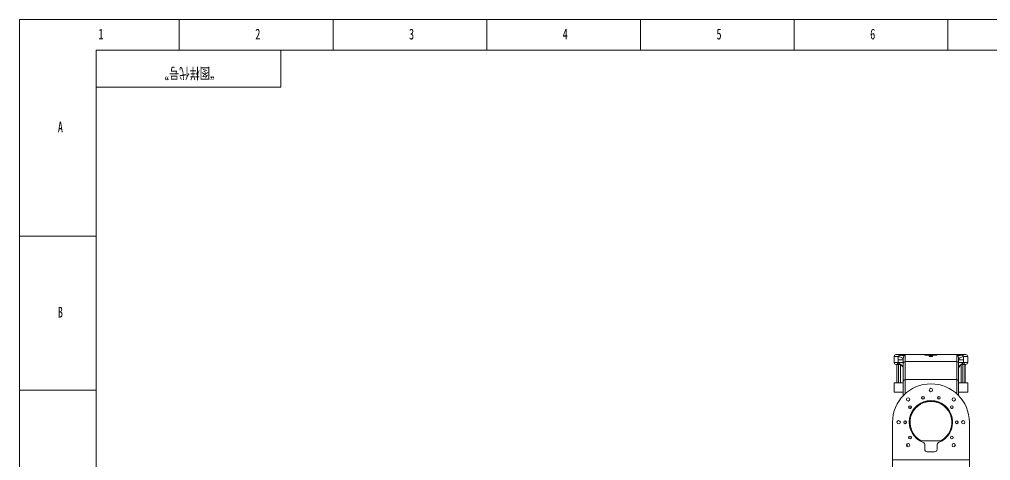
# Model space of a CAD drawing. Header units: millimetres. Extents: x 0 to 1189, y 0 to 841.
# Drawn here: x 0 to 315.9, y 697.6 to 841 of the extents above; entities that cross this region are included whole.
import ezdxf

# ---------------------------------------------------------------- set-up
doc = ezdxf.new("R2010")
doc.units = ezdxf.units.MM
doc.layers.get('0').update_dxf_attribs({"lineweight": 18})
for name, color, linetype, lineweight in [('10', 7, 'Continuous', 18), ('5', 7, 'Continuous', 18), ('SLD-0', 7, 'Continuous', 18)]:
    doc.layers.add(name, color=color, linetype=linetype, lineweight=lineweight)
doc.styles.add('SLDTEXTSTYLE0', font='', dxfattribs={"width": 0.7})
doc.styles.add('SLDTEXTSTYLE5', font='', dxfattribs={"width": 0.7})
doc.styles.get('SLDTEXTSTYLE0').set_extended_font_data('宋体')
doc.styles.get('SLDTEXTSTYLE5').set_extended_font_data('宋体')

msp = doc.modelspace()

# ---------------------------------------------------------------- linework, layer by layer
at = {"color": 7, "linetype": 'Continuous', "lineweight": 15}
for p, q in [((284.4824, 731.4061), (284.4824, 729.4061)), ((285.0824, 732.0061), (287.079, 732.0061)), ((285.8358, 730.336), (285.8515, 731.4061)), ((285.8358, 730.336), (287.4824, 730.336)), ((285.8358, 729.4061), (285.8358, 730.336)), ((287.079, 732.0061), (288.0824, 731.9557)), ((287.079, 732.0061), (292.6966, 732.0061)), ((287.4838, 730.4779), (287.4824, 730.336)), ((287.4824, 729.2089), (287.4824, 730.336)), ((288.0824, 731.9557), (288.0824, 729.7285)), ((288.0824, 729.7285), (288.0824, 723.8929)), ((304.8824, 729.7285), (288.0824, 729.7285)), ((293.0682, 732.0061), (294.4299, 732.0061)), ((294.419, 732.0061), (298.5349, 732.0061)), ((294.4299, 732.0061), (294.4824, 732.0031)), ((294.4824, 732.0031), (294.4824, 731.9348)), ((295.4824, 731.813), (297.4824, 731.813)), ((298.4824, 732.0031), (298.5349, 732.0061)), ((298.4824, 731.9348), (298.4824, 732.0031)), ((298.5349, 732.0061), (299.8966, 732.0061)), ((300.2682, 732.0061), (305.8858, 732.0061)), ((304.8824, 731.9557), (305.8858, 732.0061)), ((304.8824, 729.7285), (304.8824, 731.9557)), ((304.8824, 723.8929), (304.8824, 729.7285)), ((305.4824, 730.336), (305.4811, 730.4779)), ((305.4824, 730.336), (305.4824, 729.2089)), ((305.4824, 730.336), (307.129, 730.336)), ((305.8858, 732.0061), (307.8824, 732.0061)), ((307.1134, 731.4061), (307.129, 730.336)), ((307.129, 730.336), (307.129, 729.4061)), ((308.4824, 729.4061), (308.4824, 731.4061)), ((286.0925, 728.8061), (285.0824, 728.8061)), ((285.3367, 722.8061), (285.3367, 728.8061)), ((285.8358, 729.4061), (287.4824, 729.4061)), ((285.8935, 722.8061), (285.8935, 728.8061)), ((286.5393, 722.8061), (286.5393, 728.733)), ((286.6282, 722.8061), (286.6282, 728.69)), ((287.4824, 723.3732), (287.4824, 729.2089)), ((305.4824, 729.4061), (307.129, 729.4061)), ((305.4824, 729.2089), (305.4824, 723.3732)), ((306.3397, 722.8061), (306.3397, 728.8061)), ((307.8824, 728.8061), (306.8672, 728.8061)), ((306.9013, 722.8061), (306.9013, 728.8061)), ((307.544, 722.8061), (307.544, 728.8061)), ((307.6251, 722.8061), (307.6251, 728.8061)), ((287.4824, 718.6808), (287.4824, 723.3732)), ((288.0824, 723.8929), (304.8824, 723.8929)), ((305.4824, 723.3732), (305.4824, 718.6808)), ((284.4824, 722.8061), (284.4824, 719.8061)), ((287.4824, 722.8061), (284.4824, 722.8061)), ((308.4824, 722.8061), (305.4824, 722.8061)), ((308.4824, 719.8061), (308.4824, 722.8061)), ((287.4824, 719.8061), (284.4824, 719.8061)), ((308.4824, 719.8061), (305.4824, 719.8061)), ((283.9824, 697.8061), (283.9824, 710.0061)), ((308.9824, 710.0061), (308.9824, 697.8061)), ((293.2824, 704.0061), (299.6824, 704.0061)), ((294.4824, 702.6725), (294.4824, 701.2061)), ((298.4824, 701.2061), (298.4824, 702.6725)), ((295.2824, 700.4061), (297.6824, 700.4061)), ((283.9824, 697.8061), (308.9824, 697.8061)), ((283.9824, 695.0061), (283.9824, 697.8061)), ((308.9824, 697.8061), (308.9824, 695.0061))]:
    msp.add_line(p, q, dxfattribs=at)
at = {"color": 8, "linetype": 'Continuous', "lineweight": 15}
for p, q in [((285.8515, 731.4061), (284.4824, 731.4061)), ((308.4824, 731.4061), (307.1134, 731.4061)), ((284.4824, 729.4061), (285.8358, 729.4061)), ((307.129, 729.4061), (308.4824, 729.4061)), ((288.0824, 723.8929), (288.0824, 719.263)), ((304.8824, 719.263), (304.8824, 723.8929)), ((288.7078, 703.0058), (288.7078, 702.1572)), ((304.257, 702.1572), (304.257, 703.0058))]:
    msp.add_line(p, q, dxfattribs=at)
at = {"color": 7, "linetype": 'Continuous', "lineweight": 15}
for points in [[(285.8515, 731.4061), (286.2179, 731.2859), (286.5398, 731.1661), (286.8159, 731.0471), (287.0454, 730.9293), (287.2274, 730.8131), (287.3615, 730.6988), (287.447, 730.587), (287.4838, 730.4779)], [(305.4811, 730.4779), (305.5178, 730.587), (305.6034, 730.6988), (305.7374, 730.8131), (305.9195, 730.9293), (306.149, 731.0471), (306.4251, 731.1661), (306.7469, 731.2859), (307.1134, 731.4061)], [(285.7946, 729.3333), (286.1842, 729.1263), (286.5248, 728.9135), (286.8151, 728.6957), (287.0542, 728.4738), (287.241, 728.2485), (287.375, 728.0207), (287.4555, 727.7911), (287.4824, 727.5608)], [(305.4824, 727.5608), (305.5093, 727.7911), (305.5899, 728.0207), (305.7238, 728.2485), (305.9107, 728.4738), (306.1497, 728.6957), (306.4401, 728.9135), (306.7807, 729.1263), (307.1703, 729.3333)]]:
    msp.add_lwpolyline(points, dxfattribs=at)
for centre, radius in [((296.4824, 720.5061), 0.55), ((289.0578, 717.4307), 0.55), ((293.8867, 717.995), 0.45), ((293.8867, 717.995), 0.4), ((299.0782, 717.995), 0.45), ((299.0782, 717.995), 0.4), ((303.907, 717.4307), 0.55), ((289.6867, 714.9435), 0.45), ((289.6867, 714.9435), 0.4), ((303.2782, 714.9435), 0.45), ((303.2782, 714.9435), 0.4), ((285.9824, 710.0061), 0.55), ((288.0824, 710.0061), 0.45), ((288.0824, 710.0061), 0.4), ((304.8824, 710.0061), 0.45), ((304.8824, 710.0061), 0.4), ((306.9824, 710.0061), 0.55), ((289.6867, 705.0687), 0.45), ((289.6867, 705.0687), 0.4), ((303.2782, 705.0687), 0.45), ((303.2782, 705.0687), 0.4), ((289.0578, 702.5815), 0.55), ((303.907, 702.5815), 0.55)]:
    msp.add_circle(centre, radius, dxfattribs=at)
for centre, radius, start, end in [((285.0824, 731.4061), 0.6, 90, 180), ((287.0858, 731.5608), 0.4454, 90.870578, 135.584038), ((287.9291, 734.0586), 2.4755, 242.018829, 265.419741), ((288.0449, 729.1656), 0.5642, 86.18838, 175.597944), ((304.9199, 729.1656), 0.5642, 4.402056, 93.81162), ((305.0357, 734.0586), 2.4755, 274.580145, 297.981189), ((305.879, 731.5608), 0.4454, 44.415966, 89.129219), ((307.8824, 731.4061), 0.6, 0, 90), ((285.0824, 729.4061), 0.6, 180, 270), ((307.8824, 729.4061), 0.6, 270, 0), ((288.0449, 723.3299), 0.5642, 86.18838, 175.597944), ((304.9199, 723.3299), 0.5642, 4.402056, 93.81162), ((296.4824, 710.0061), 12.5, 0, 180), ((296.4824, 710.0061), 7.05, 290.896927, 249.103073), ((296.4824, 710.0061), 7, 301.002719, 238.997281), ((296.4824, 710.0061), 6.8, 298.072487, 241.927513), ((293.6824, 702.6725), 0.8, 0, 69.103073), ((299.2824, 702.6725), 0.8, 110.896927, 180), ((295.2824, 701.2061), 0.8, 180, 270), ((297.6824, 701.2061), 0.8, 270, 0)]:
    msp.add_arc(centre, radius, start, end, dxfattribs=at)
for points, knots in [([(285.8515, 731.4061), (285.8804, 731.4395), (285.9827, 731.5579), (286.2423, 731.7164), (286.5344, 731.8197), (286.7204, 731.8618), (286.7677, 731.8725)], [0, 0, 0, 0, 0.13946436, 0.49406775, 0.90717533, 1.04764427, 1.04764427, 1.04764427, 1.04764427]), ([(286.7677, 731.8725), (286.9345, 731.905), (287.2076, 731.9581), (287.6456, 731.9735), (287.9168, 731.9657), (288.0774, 731.956), (288.0824, 731.9557)], [0, 0, 0, 0, 0.51824021, 0.84852144, 1.30733686, 1.3221151, 1.3221151, 1.3221151, 1.3221151]), ([(287.7314, 731.591), (287.6746, 731.4649), (287.5659, 731.2239), (287.4987, 730.8175), (287.4875, 730.563), (287.4838, 730.4779)], [0, 0, 0, 0, 0.48573449, 0.92792259, 1.1499671, 1.1499671, 1.1499671, 1.1499671]), ([(288.0824, 731.9557), (288.0813, 731.9552), (288.0665, 731.9487), (288.0373, 731.9338), (287.9733, 731.8923), (287.8671, 731.8026), (287.7821, 731.6701), (287.7314, 731.591)], [0, 0, 0, 0, 0.005083629, 0.06788815, 0.130646858, 0.285437022, 0.514177478, 0.514177478, 0.514177478, 0.514177478]), ([(292.6966, 732.0061), (292.7222, 732.0061), (292.7735, 732.0061), (292.8682, 732.0059), (292.9629, 732.006), (293.0295, 732.0061), (293.0609, 732.0061), (293.0682, 732.0061)], [0, 0, 0, 0, 0.086365637, 0.172728889, 0.259095257, 0.345458979, 0.371578505, 0.371578505, 0.371578505, 0.371578505]), ([(294.4824, 731.9348), (294.4936, 731.9238), (294.516, 731.9016), (294.6898, 731.8645), (294.9456, 731.8332), (295.2268, 731.8155), (295.4109, 731.8137), (295.4824, 731.813)], [0, 0, 0, 0, 0.21957501, 0.43913115, 0.65893612, 0.87755083, 1.01627197, 1.01627197, 1.01627197, 1.01627197]), ([(296.7944, 731.3975), (296.834, 731.4063), (296.9214, 731.4258), (297.0079, 731.467), (297.0435, 731.5139), (297.0129, 731.5596), (296.9191, 731.5982), (296.7745, 731.6258), (296.6199, 731.6387), (296.4597, 731.6422), (296.2999, 731.6366), (296.1378, 731.6177), (296.0128, 731.5877), (295.9384, 731.5482), (295.9241, 731.5023), (295.9751, 731.4552), (296.0677, 731.4192), (296.1446, 731.4029), (296.1704, 731.3975)], [0, 0, 0, 0, 0.09417949, 0.20831739, 0.32602623, 0.4454556, 0.56410308, 0.68023588, 0.7935021, 0.86251689, 0.9732602, 1.0839706, 1.19562645, 1.30960562, 1.42636181, 1.54532765, 1.66463412, 1.72498477, 1.72498477, 1.72498477, 1.72498477]), ([(296.7944, 731.3975), (296.7432, 731.3895), (296.6466, 731.3745), (296.4743, 731.3683), (296.3098, 731.3752), (296.2142, 731.3905), (296.1704, 731.3975)], [0, 0, 0, 0, 0.166603931, 0.313581049, 0.483409873, 0.627140205, 0.627140205, 0.627140205, 0.627140205]), ([(297.4824, 731.813), (297.594, 731.8147), (297.8171, 731.818), (298.1149, 731.843), (298.3415, 731.8764), (298.4644, 731.9094), (298.4772, 731.9275), (298.4824, 731.9348)], [0, 0, 0, 0, 0.2159473, 0.43184695, 0.64907016, 0.86833277, 1.01707146, 1.01707146, 1.01707146, 1.01707146]), ([(299.8966, 732.0061), (299.9222, 732.0061), (299.9735, 732.0061), (300.0682, 732.0059), (300.1629, 732.006), (300.2295, 732.0061), (300.2609, 732.0061), (300.2682, 732.0061)], [0, 0, 0, 0, 0.086365843, 0.172731974, 0.25909583, 0.345459759, 0.371581485, 0.371581485, 0.371581485, 0.371581485]), ([(304.8824, 731.9557), (304.8874, 731.956), (305.0481, 731.9657), (305.3192, 731.9735), (305.7573, 731.9581), (306.0304, 731.905), (306.1972, 731.8725)], [0, 0, 0, 0, 0.01477823, 0.47359366, 0.80387489, 1.3221151, 1.3221151, 1.3221151, 1.3221151]), ([(305.2334, 731.591), (305.1827, 731.6701), (305.0978, 731.8026), (304.9916, 731.8923), (304.9275, 731.9338), (304.8984, 731.9487), (304.8835, 731.9552), (304.8824, 731.9557)], [0, 0, 0, 0, 0.228739623, 0.383529319, 0.446287836, 0.509092167, 0.514175781, 0.514175781, 0.514175781, 0.514175781]), ([(305.4811, 730.4779), (305.4727, 730.6241), (305.4553, 730.9309), (305.3664, 731.3119), (305.2745, 731.5047), (305.2334, 731.591)], [0, 0, 0, 0, 0.38476693, 0.80761948, 1.15028947, 1.15028947, 1.15028947, 1.15028947]), ([(306.1972, 731.8725), (306.3343, 731.8377), (306.5974, 731.7708), (306.9175, 731.6125), (307.057, 731.4655), (307.1134, 731.4061)], [0, 0, 0, 0, 0.4118525, 0.7903274, 1.04714952, 1.04714952, 1.04714952, 1.04714952]), ([(286.1752, 728.8061), (286.156, 728.8062), (286.0821, 728.8067), (285.9822, 728.8115), (285.8687, 728.8309), (285.8028, 728.8489), (285.7452, 728.8737), (285.6999, 728.9023), (285.6592, 728.942), (285.6246, 729.0067), (285.6243, 729.1297), (285.6962, 729.2415), (285.7741, 729.3142), (285.7946, 729.3333)], [0, 0, 0, 0, 0.05347798, 0.20577255, 0.25615256, 0.30690771, 0.34039063, 0.37400375, 0.41345196, 0.47587189, 0.60117096, 0.89556975, 1.00018284, 1.00018284, 1.00018284, 1.00018284]), ([(285.7946, 729.3333), (285.7999, 729.3382), (285.8103, 729.3479), (285.8227, 729.3638), (285.8307, 729.3794), (285.8345, 729.3915), (285.8357, 729.4006), (285.8358, 729.4051), (285.8358, 729.4061)], [0, 0, 0, 0, 0.02789392, 0.0542297419, 0.067495074, 0.0773141462, 0.0841498771, 0.0863014961, 0.0863014961, 0.0863014961, 0.0863014961]), ([(286.2275, 728.8061), (286.212, 728.8061), (286.1945, 728.8061), (286.1771, 728.8061), (286.1752, 728.8061)], [0, 0, 0, 0, 0.0466107656, 0.0523090363, 0.0523090363, 0.0523090363, 0.0523090363]), ([(286.2275, 728.8078), (286.2341, 728.8079), (286.2813, 728.8088), (286.3329, 728.7996), (286.4301, 728.7774), (286.5543, 728.7306), (286.7212, 728.6462), (286.9269, 728.5098), (287.0907, 728.3655), (287.2394, 728.192), (287.347, 728.02), (287.4308, 727.8161), (287.4659, 727.6911), (287.4822, 727.6082), (287.4841, 727.5565), (287.4845, 727.5618), (287.4846, 727.5626)], [0, 0, 0, 0, 0.02792705, 0.20213984, 0.35897813, 0.49687556, 0.62975111, 0.77584933, 0.95884338, 1.15104084, 1.38180431, 1.54116894, 1.64275462, 1.7405197, 1.87800946, 1.90095762, 1.90095762, 1.90095762, 1.90095762]), ([(305.4805, 727.5656), (305.4805, 727.5657), (305.4805, 727.5657), (305.4866, 727.6378), (305.5141, 727.7568), (305.5883, 727.9539), (305.6802, 728.1232), (305.8014, 728.2892), (305.9648, 728.4493), (306.1453, 728.5854), (306.3431, 728.6999), (306.4817, 728.7591), (306.589, 728.7913), (306.6577, 728.8053), (306.7149, 728.8066), (306.7393, 728.8071)], [0, 0, 0, 0, 0.04676903, 0.18124785, 0.33095026, 0.47868586, 0.62478182, 0.85804745, 1.04650406, 1.19775371, 1.33701713, 1.47732452, 1.61638301, 1.77701559, 1.89668465, 1.89668465, 1.89668465, 1.89668465]), ([(306.7896, 728.8061), (306.7877, 728.8061), (306.771, 728.8061), (306.7542, 728.8061), (306.7393, 728.8061)], [0, 0, 0, 0, 0.005697802, 0.050342083, 0.050342083, 0.050342083, 0.050342083]), ([(307.1703, 729.3333), (307.2016, 729.3031), (307.2826, 729.2251), (307.3469, 729.1035), (307.3359, 728.9877), (307.2907, 728.9252), (307.249, 728.8909), (307.2027, 728.8655), (307.1422, 728.8425), (307.029, 728.8157), (306.909, 728.8074), (306.8224, 728.8065), (306.7896, 728.8061)], [0, 0, 0, 0, 0.16338772, 0.42291003, 0.55325724, 0.6032337, 0.63779946, 0.67255438, 0.70435378, 0.76033073, 0.90938906, 1.00013855, 1.00013855, 1.00013855, 1.00013855]), ([(307.129, 729.4061), (307.1292, 729.4026), (307.1296, 729.3947), (307.1335, 729.3807), (307.1462, 729.3554), (307.1599, 729.3428), (307.1703, 729.3333)], [0, 0, 0, 0, 0.0069871517, 0.0160328296, 0.0328235787, 0.0862615558, 0.0862615558, 0.0862615558, 0.0862615558]), ([(292.8769, 704.0061), (292.8755, 704.0061), (292.8724, 704.0061), (292.846, 704.0061), (292.8167, 704.0061), (292.7995, 704.0061)], [0, 0, 0, 0, 0.0194113087, 0.0432920727, 0.0773817301, 0.0773817301, 0.0773817301, 0.0773817301]), ([(293.2824, 704.0061), (293.1957, 704.0061), (293.085, 704.0061), (292.9643, 704.0061), (292.9148, 704.0061), (292.8861, 704.0061), (292.8775, 704.0061), (292.877, 704.0061), (292.8769, 704.0061)], [0, 0, 0, 0, 0.212886909, 0.271833052, 0.331118737, 0.366372635, 0.397106553, 0.405552983, 0.405552983, 0.405552983, 0.405552983]), ([(300.088, 704.0061), (300.0866, 704.0061), (300.0836, 704.0061), (300.0565, 704.0061), (299.9961, 704.0061), (299.8686, 704.0061), (299.755, 704.0061), (299.6824, 704.0061)], [0, 0, 0, 0, 0.030563033, 0.067795882, 0.124251239, 0.2257553, 0.405552983, 0.405552983, 0.405552983, 0.405552983]), ([(300.1674, 704.0061), (300.1542, 704.0061), (300.1284, 704.0061), (300.1007, 704.0061), (300.0888, 704.0061), (300.0881, 704.0061), (300.088, 704.0061)], [0, 0, 0, 0, 0.0251481706, 0.0490937599, 0.0732664578, 0.0794291496, 0.0794291496, 0.0794291496, 0.0794291496])]:
    msp.add_open_spline(points, degree=3, knots=knots, dxfattribs=at)
at = {"layer": '5', "color": 7}
for p, q in [((1189, 841), (0, 841)), ((0, 841), (0, 0))]:
    msp.add_line(p, q, dxfattribs=at)
at = {"layer": '5'}
for p, q in [((52, 841), (52, 831.0501)), ((102, 841), (102, 831.0501)), ((152, 841), (152, 831.0501)), ((202, 841), (202, 831.0501)), ((252, 841), (252, 831.0501)), ((302, 841), (302, 831.0501)), ((0, 770.5), (25, 770.5)), ((0, 720.5), (25, 720.5))]:
    msp.add_line(p, q, dxfattribs=at)
at = {"layer": '5', "color": 7, "lineweight": 15}
for p, q in [((1179, 831.0501), (25, 831.0501)), ((25, 831.0501), (25, 10)), ((85, 819), (85, 831)), ((25, 819), (85, 819))]:
    msp.add_line(p, q, dxfattribs=at)

# ---------------------------------------------------------------- texts
at = {"layer": '10', "char_height": 3.5, "attachment_point": 2, "style": 'SLDTEXTSTYLE5'}
for s, insert, width in [('1', (26.5444, 837.9858), 1.998324), ('2', (77.5444, 837.9858), 2.710056), ('3', (127.5444, 837.9858), 2.655307), ('4', (177.5444, 837.9858), 3.011173), ('5', (227.5444, 837.9858), 2.655307), ('6', (277.5469, 837.9858), 2.819553), ('A', (13.3203, 807.7358), 3.312291), ('B', (13.3203, 747.5434), 3.148045)]:
    msp.add_mtext(s, dxfattribs=dict(at, insert=insert, width=width))
at = {"layer": 'SLD-0', "insert": (55.3199, 821.7376), "char_height": 3.5, "width": 35.367598, "attachment_point": 2, "rotation": 180, "style": 'SLDTEXTSTYLE0'}
msp.add_mtext('“图样代号”', dxfattribs=at)

doc.saveas('drawing.dxf')
